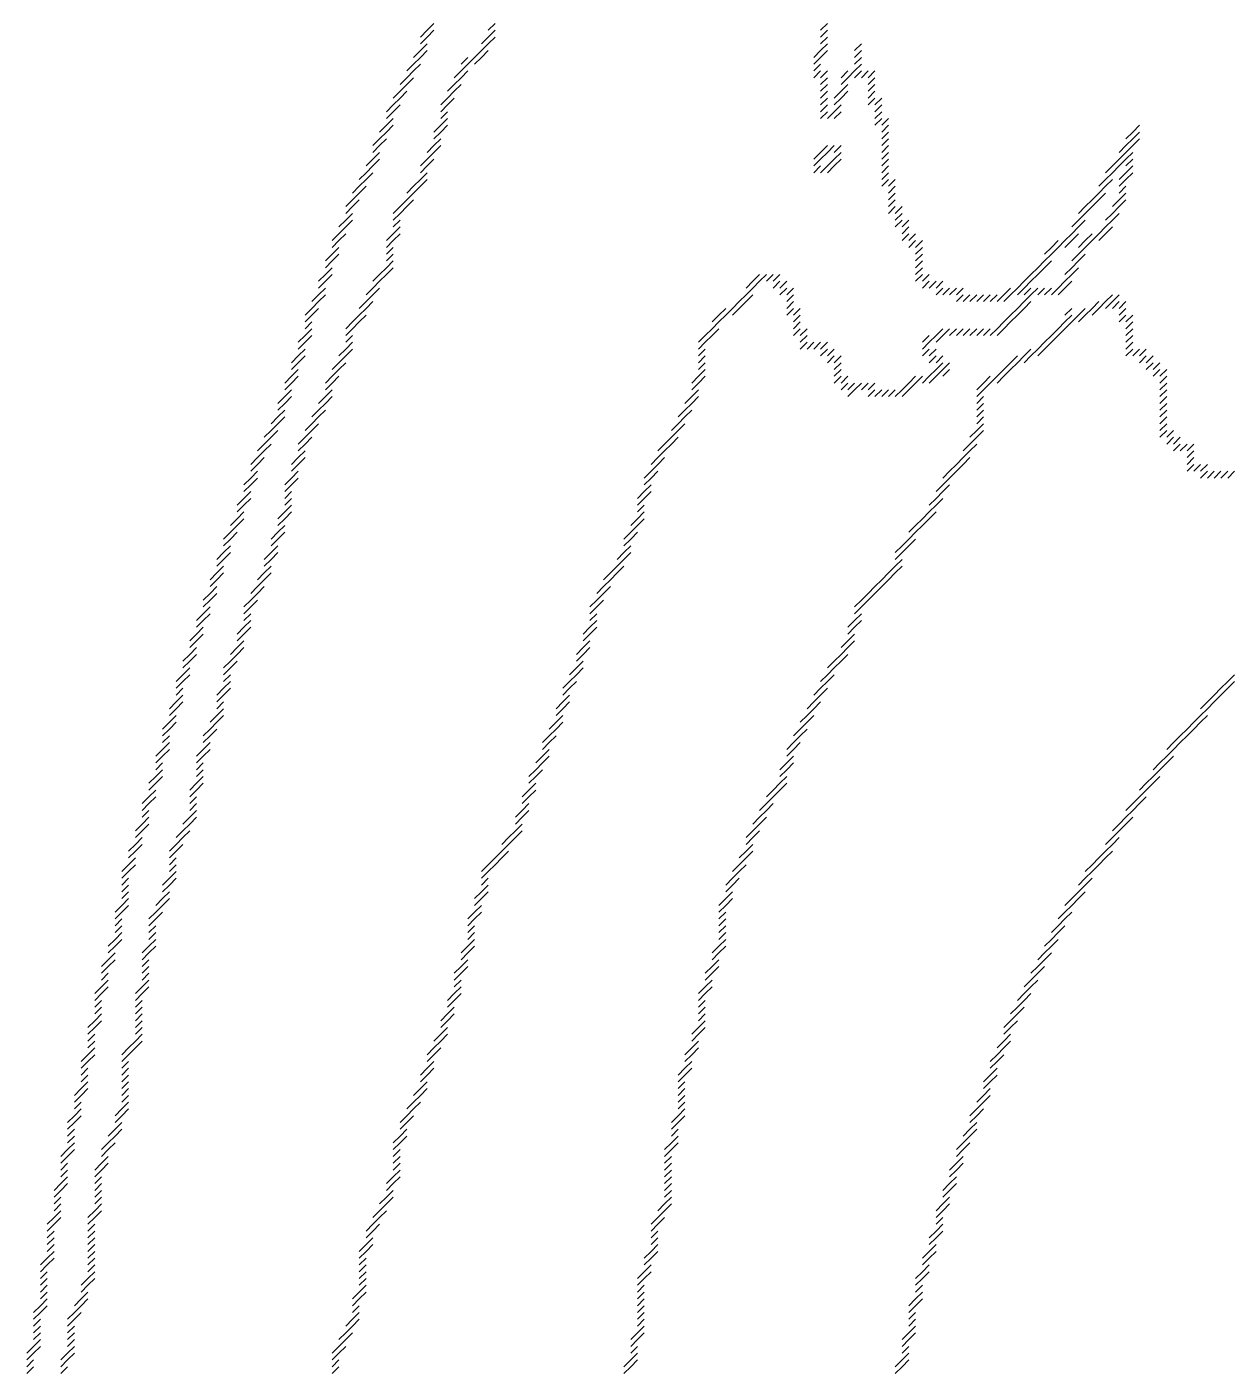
# Model space of a CAD drawing. Header units: metres. Extents: x 5 to 1923, y 5 to 1083.
# Drawn here: x 497 to 674.5, y 494.5 to 692.5 of the extents above; entities that cross this region are included whole.
import ezdxf

# ---------------------------------------------------------------- set-up
doc = ezdxf.new("R2010")
doc.units = ezdxf.units.M

msp = doc.modelspace()

# ---------------------------------------------------------------- linework, layer by layer
for p, q in [((556, 692), (557, 693)), ((565, 692), (566, 693)), ((614, 692), (615, 693)), ((555, 691), (556, 692)), ((556, 691), (557, 692)), ((565, 691), (566, 692)), ((614, 691), (615, 692)), ((555, 690), (556, 691)), ((555, 689), (556, 690)), ((564, 690), (565, 691)), ((564, 689), (565, 690)), ((565, 690), (566, 691)), ((614, 690), (615, 691)), ((614, 689), (615, 690)), ((619, 689), (620, 690)), ((554, 688), (555, 689)), ((554, 687), (555, 688)), ((555, 688), (556, 689)), ((561, 687), (562, 688)), ((562, 687), (563, 688)), ((563, 688), (564, 689)), ((563, 687), (564, 688)), ((564, 688), (565, 689)), ((613, 688), (614, 689)), ((613, 687), (614, 688)), ((614, 688), (615, 689)), ((619, 688), (620, 689)), ((619, 687), (620, 688)), ((553, 686), (554, 687)), ((553, 685), (554, 686)), ((554, 686), (555, 687)), ((560, 685), (561, 686)), ((561, 686), (562, 687)), ((561, 685), (562, 686)), ((613, 686), (614, 687)), ((613, 685), (614, 686)), ((614, 685), (615, 686)), ((617, 685), (618, 686)), ((618, 685), (619, 686)), ((619, 686), (620, 687)), ((619, 685), (620, 686)), ((620, 685), (621, 686)), ((621, 685), (622, 686)), ((552, 684), (553, 685)), ((552, 683), (553, 684)), ((553, 684), (554, 685)), ((559, 683), (560, 684)), ((560, 684), (561, 685)), ((560, 683), (561, 684)), ((614, 684), (615, 685)), ((614, 683), (615, 684)), ((617, 684), (618, 685)), ((617, 683), (618, 684)), ((621, 684), (622, 685)), ((621, 683), (622, 684)), ((551, 682), (552, 683)), ((551, 681), (552, 682)), ((552, 682), (553, 683)), ((558, 681), (559, 682)), ((559, 682), (560, 683)), ((559, 681), (560, 682)), ((614, 682), (615, 683)), ((614, 681), (615, 682)), ((616, 682), (617, 683)), ((616, 681), (617, 682)), ((617, 682), (618, 683)), ((621, 682), (622, 683)), ((621, 681), (622, 682)), ((622, 681), (623, 682)), ((550, 680), (551, 681)), ((550, 679), (551, 680)), ((551, 680), (552, 681)), ((558, 680), (559, 681)), ((558, 679), (559, 680)), ((614, 680), (615, 681)), ((614, 679), (615, 680)), ((615, 679), (616, 680)), ((616, 680), (617, 681)), ((616, 679), (617, 680)), ((622, 680), (623, 681)), ((622, 679), (623, 680)), ((549, 677), (550, 678)), ((550, 678), (551, 679)), ((550, 677), (551, 678)), ((557, 677), (558, 678)), ((558, 678), (559, 679)), ((558, 677), (559, 678)), ((622, 678), (623, 679)), ((623, 678), (624, 679)), ((623, 677), (624, 678)), ((660, 677), (661, 678)), ((548, 675), (549, 676)), ((549, 676), (550, 677)), ((549, 675), (550, 676)), ((557, 676), (558, 677)), ((557, 675), (558, 676)), ((623, 676), (624, 677)), ((623, 675), (624, 676)), ((659, 676), (660, 677)), ((659, 675), (660, 676)), ((660, 676), (661, 677)), ((660, 675), (661, 676)), ((548, 674), (549, 675)), ((548, 673), (549, 674)), ((556, 674), (557, 675)), ((556, 673), (557, 674)), ((557, 674), (558, 675)), ((613, 673), (614, 674)), ((614, 674), (615, 675)), ((614, 673), (615, 674)), ((615, 674), (616, 675)), ((616, 674), (617, 675)), ((616, 673), (617, 674)), ((623, 674), (624, 675)), ((623, 673), (624, 674)), ((658, 674), (659, 675)), ((658, 673), (659, 674)), ((659, 674), (660, 675)), ((659, 673), (660, 674)), ((547, 672), (548, 673)), ((547, 671), (548, 672)), ((548, 672), (549, 673)), ((555, 672), (556, 673)), ((555, 671), (556, 672)), ((556, 672), (557, 673)), ((613, 672), (614, 673)), ((613, 671), (614, 672)), ((614, 671), (615, 672)), ((615, 672), (616, 673)), ((615, 671), (616, 672)), ((616, 672), (617, 673)), ((623, 672), (624, 673)), ((623, 671), (624, 672)), ((656, 671), (657, 672)), ((657, 672), (658, 673)), ((657, 671), (658, 672)), ((658, 672), (659, 673)), ((659, 672), (660, 673)), ((659, 671), (660, 672)), ((546, 670), (547, 671)), ((546, 669), (547, 670)), ((547, 670), (548, 671)), ((554, 669), (555, 670)), ((555, 670), (556, 671)), ((555, 669), (556, 670)), ((623, 670), (624, 671)), ((623, 669), (624, 670)), ((624, 669), (625, 670)), ((655, 669), (656, 670)), ((656, 670), (657, 671)), ((656, 669), (657, 670)), ((658, 670), (659, 671)), ((658, 669), (659, 670)), ((659, 670), (660, 671)), ((545, 668), (546, 669)), ((545, 667), (546, 668)), ((546, 668), (547, 669)), ((553, 668), (554, 669)), ((553, 667), (554, 668)), ((554, 668), (555, 669)), ((624, 668), (625, 669)), ((624, 667), (625, 668)), ((654, 667), (655, 668)), ((655, 668), (656, 669)), ((655, 667), (656, 668)), ((658, 668), (659, 669)), ((658, 667), (659, 668)), ((544, 666), (545, 667)), ((544, 665), (545, 666)), ((545, 666), (546, 667)), ((551, 665), (552, 666)), ((552, 666), (553, 667)), ((552, 665), (553, 666)), ((553, 666), (554, 667)), ((624, 666), (625, 667)), ((624, 665), (625, 666)), ((625, 665), (626, 666)), ((652, 665), (653, 666)), ((653, 666), (654, 667)), ((653, 665), (654, 666)), ((654, 666), (655, 667)), ((657, 666), (658, 667)), ((657, 665), (658, 666)), ((658, 666), (659, 667)), ((543, 663), (544, 664)), ((544, 664), (545, 665)), ((544, 663), (545, 664)), ((551, 664), (552, 665)), ((551, 663), (552, 664)), ((625, 664), (626, 665)), ((625, 663), (626, 664)), ((626, 663), (627, 664)), ((651, 663), (652, 664)), ((652, 664), (653, 665)), ((652, 663), (653, 664)), ((656, 664), (657, 665)), ((656, 663), (657, 664)), ((657, 664), (658, 665)), ((542, 661), (543, 662)), ((543, 662), (544, 663)), ((543, 661), (544, 662)), ((550, 661), (551, 662)), ((551, 662), (552, 663)), ((551, 661), (552, 662)), ((626, 662), (627, 663)), ((626, 661), (627, 662)), ((627, 661), (628, 662)), ((650, 661), (651, 662)), ((651, 662), (652, 663)), ((651, 661), (652, 662)), ((653, 661), (654, 662)), ((654, 661), (655, 662)), ((655, 662), (656, 663)), ((655, 661), (656, 662)), ((656, 662), (657, 663)), ((542, 660), (543, 661)), ((542, 659), (543, 660)), ((550, 660), (551, 661)), ((550, 659), (551, 660)), ((627, 660), (628, 661)), ((628, 660), (629, 661)), ((628, 659), (629, 660)), ((647, 659), (648, 660)), ((648, 660), (649, 661)), ((648, 659), (649, 660)), ((649, 660), (650, 661)), ((650, 660), (651, 661)), ((652, 660), (653, 661)), ((652, 659), (653, 660)), ((653, 660), (654, 661)), ((541, 658), (542, 659)), ((541, 657), (542, 658)), ((542, 658), (543, 659)), ((550, 658), (551, 659)), ((550, 657), (551, 658)), ((628, 658), (629, 659)), ((628, 657), (629, 658)), ((646, 657), (647, 658)), ((647, 658), (648, 659)), ((647, 657), (648, 658)), ((651, 658), (652, 659)), ((651, 657), (652, 658)), ((652, 658), (653, 659)), ((540, 655), (541, 656)), ((541, 656), (542, 657)), ((541, 655), (542, 656)), ((548, 655), (549, 656)), ((549, 656), (550, 657)), ((549, 655), (550, 656)), ((550, 656), (551, 657)), ((604, 655), (605, 656)), ((605, 655), (606, 656)), ((606, 655), (607, 656)), ((607, 655), (608, 656)), ((628, 656), (629, 657)), ((628, 655), (629, 656)), ((629, 655), (630, 656)), ((644, 655), (645, 656)), ((645, 656), (646, 657)), ((645, 655), (646, 656)), ((646, 656), (647, 657)), ((650, 656), (651, 657)), ((650, 655), (651, 656)), ((651, 656), (652, 657)), ((540, 654), (541, 655)), ((540, 653), (541, 654)), ((547, 653), (548, 654)), ((548, 654), (549, 655)), ((548, 653), (549, 654)), ((603, 654), (604, 655)), ((603, 653), (604, 654)), ((604, 654), (605, 655)), ((607, 654), (608, 655)), ((608, 654), (609, 655)), ((608, 653), (609, 654)), ((609, 653), (610, 654)), ((629, 654), (630, 655)), ((630, 654), (631, 655)), ((631, 654), (632, 655)), ((631, 653), (632, 654)), ((632, 653), (633, 654)), ((633, 653), (634, 654)), ((634, 653), (635, 654)), ((641, 653), (642, 654)), ((642, 653), (643, 654)), ((643, 654), (644, 655)), ((643, 653), (644, 654)), ((644, 654), (645, 655)), ((644, 653), (645, 654)), ((645, 653), (646, 654)), ((646, 653), (647, 654)), ((647, 653), (648, 654)), ((648, 653), (649, 654)), ((649, 654), (650, 655)), ((649, 653), (650, 654)), ((650, 654), (651, 655)), ((539, 652), (540, 653)), ((539, 651), (540, 652)), ((540, 652), (541, 653)), ((546, 651), (547, 652)), ((547, 652), (548, 653)), ((547, 651), (548, 652)), ((601, 651), (602, 652)), ((602, 652), (603, 653)), ((602, 651), (603, 652)), ((603, 652), (604, 653)), ((609, 652), (610, 653)), ((609, 651), (610, 652)), ((634, 652), (635, 653)), ((635, 652), (636, 653)), ((636, 652), (637, 653)), ((637, 652), (638, 653)), ((638, 652), (639, 653)), ((639, 652), (640, 653)), ((640, 652), (641, 653)), ((641, 652), (642, 653)), ((643, 651), (644, 652)), ((644, 652), (645, 653)), ((644, 651), (645, 652)), ((654, 651), (655, 652)), ((655, 651), (656, 652)), ((656, 652), (657, 653)), ((656, 651), (657, 652)), ((657, 652), (658, 653)), ((657, 651), (658, 652)), ((658, 651), (659, 652)), ((538, 650), (539, 651)), ((538, 649), (539, 650)), ((539, 650), (540, 651)), ((545, 649), (546, 650)), ((546, 650), (547, 651)), ((546, 649), (547, 650)), ((598, 649), (599, 650)), ((599, 650), (600, 651)), ((599, 649), (600, 650)), ((600, 650), (601, 651)), ((601, 650), (602, 651)), ((609, 650), (610, 651)), ((610, 650), (611, 651)), ((610, 649), (611, 650)), ((641, 649), (642, 650)), ((642, 650), (643, 651)), ((642, 649), (643, 650)), ((643, 650), (644, 651)), ((650, 650), (651, 651)), ((650, 649), (651, 650)), ((651, 649), (652, 650)), ((652, 650), (653, 651)), ((652, 649), (653, 650)), ((653, 650), (654, 651)), ((654, 650), (655, 651)), ((658, 650), (659, 651)), ((658, 649), (659, 650)), ((659, 649), (660, 650)), ((538, 648), (539, 649)), ((538, 647), (539, 648)), ((544, 648), (545, 649)), ((544, 647), (545, 648)), ((545, 648), (546, 649)), ((597, 647), (598, 648)), ((598, 648), (599, 649)), ((598, 647), (599, 648)), ((610, 648), (611, 649)), ((610, 647), (611, 648)), ((611, 647), (612, 648)), ((631, 647), (632, 648)), ((632, 647), (633, 648)), ((633, 647), (634, 648)), ((634, 647), (635, 648)), ((635, 647), (636, 648)), ((636, 647), (637, 648)), ((637, 647), (638, 648)), ((638, 647), (639, 648)), ((639, 647), (640, 648)), ((640, 648), (641, 649)), ((640, 647), (641, 648)), ((641, 648), (642, 649)), ((648, 647), (649, 648)), ((649, 648), (650, 649)), ((649, 647), (650, 648)), ((650, 648), (651, 649)), ((659, 648), (660, 649)), ((659, 647), (660, 648)), ((537, 646), (538, 647)), ((537, 645), (538, 646)), ((538, 646), (539, 647)), ((544, 646), (545, 647)), ((544, 645), (545, 646)), ((596, 646), (597, 647)), ((596, 645), (597, 646)), ((597, 646), (598, 647)), ((611, 646), (612, 647)), ((611, 645), (612, 646)), ((612, 645), (613, 646)), ((613, 645), (614, 646)), ((614, 645), (615, 646)), ((629, 646), (630, 647)), ((629, 645), (630, 646)), ((630, 646), (631, 647)), ((631, 646), (632, 647)), ((646, 645), (647, 646)), ((647, 646), (648, 647)), ((647, 645), (648, 646)), ((648, 646), (649, 647)), ((659, 646), (660, 647)), ((659, 645), (660, 646)), ((536, 643), (537, 644)), ((537, 644), (538, 645)), ((537, 643), (538, 644)), ((543, 644), (544, 645)), ((543, 643), (544, 644)), ((544, 644), (545, 645)), ((596, 644), (597, 645)), ((596, 643), (597, 644)), ((614, 644), (615, 645)), ((615, 644), (616, 645)), ((615, 643), (616, 644)), ((616, 643), (617, 644)), ((629, 644), (630, 645)), ((630, 644), (631, 645)), ((630, 643), (631, 644)), ((631, 643), (632, 644)), ((642, 643), (643, 644)), ((643, 643), (644, 644)), ((644, 644), (645, 645)), ((644, 643), (645, 644)), ((645, 644), (646, 645)), ((646, 644), (647, 645)), ((659, 644), (660, 645)), ((660, 644), (661, 645)), ((661, 644), (662, 645)), ((661, 643), (662, 644)), ((662, 643), (663, 644)), ((536, 642), (537, 643)), ((536, 641), (537, 642)), ((542, 642), (543, 643)), ((542, 641), (543, 642)), ((543, 642), (544, 643)), ((596, 642), (597, 643)), ((596, 641), (597, 642)), ((616, 642), (617, 643)), ((616, 641), (617, 642)), ((630, 641), (631, 642)), ((631, 642), (632, 643)), ((631, 641), (632, 642)), ((632, 642), (633, 643)), ((632, 641), (633, 642)), ((640, 641), (641, 642)), ((641, 642), (642, 643)), ((641, 641), (642, 642)), ((642, 642), (643, 643)), ((662, 642), (663, 643)), ((663, 642), (664, 643)), ((663, 641), (664, 642)), ((664, 641), (665, 642)), ((535, 640), (536, 641)), ((535, 639), (536, 640)), ((536, 640), (537, 641)), ((541, 640), (542, 641)), ((541, 639), (542, 640)), ((542, 640), (543, 641)), ((595, 640), (596, 641)), ((595, 639), (596, 640)), ((596, 640), (597, 641)), ((616, 640), (617, 641)), ((617, 640), (618, 641)), ((617, 639), (618, 640)), ((618, 639), (619, 640)), ((619, 639), (620, 640)), ((620, 639), (621, 640)), ((621, 639), (622, 640)), ((626, 639), (627, 640)), ((627, 640), (628, 641)), ((627, 639), (628, 640)), ((628, 640), (629, 641)), ((629, 640), (630, 641)), ((630, 640), (631, 641)), ((637, 639), (638, 640)), ((638, 640), (639, 641)), ((638, 639), (639, 640)), ((639, 640), (640, 641)), ((640, 640), (641, 641)), ((664, 640), (665, 641)), ((664, 639), (665, 640)), ((534, 637), (535, 638)), ((535, 638), (536, 639)), ((535, 637), (536, 638)), ((540, 637), (541, 638)), ((541, 638), (542, 639)), ((541, 637), (542, 638)), ((594, 637), (595, 638)), ((595, 638), (596, 639)), ((595, 637), (596, 638)), ((618, 638), (619, 639)), ((621, 638), (622, 639)), ((622, 638), (623, 639)), ((623, 638), (624, 639)), ((624, 638), (625, 639)), ((625, 638), (626, 639)), ((626, 638), (627, 639)), ((637, 638), (638, 639)), ((637, 637), (638, 638)), ((664, 638), (665, 639)), ((664, 637), (665, 638)), ((534, 636), (535, 637)), ((534, 635), (535, 636)), ((539, 635), (540, 636)), ((540, 636), (541, 637)), ((540, 635), (541, 636)), ((593, 635), (594, 636)), ((594, 636), (595, 637)), ((594, 635), (595, 636)), ((637, 636), (638, 637)), ((637, 635), (638, 636)), ((664, 636), (665, 637)), ((664, 635), (665, 636)), ((533, 634), (534, 635)), ((533, 633), (534, 634)), ((534, 634), (535, 635)), ((538, 633), (539, 634)), ((539, 634), (540, 635)), ((539, 633), (540, 634)), ((592, 633), (593, 634)), ((593, 634), (594, 635)), ((593, 633), (594, 634)), ((637, 634), (638, 635)), ((637, 633), (638, 634)), ((664, 634), (665, 635)), ((664, 633), (665, 634)), ((532, 632), (533, 633)), ((532, 631), (533, 632)), ((533, 632), (534, 633)), ((537, 631), (538, 632)), ((538, 632), (539, 633)), ((538, 631), (539, 632)), ((591, 631), (592, 632)), ((592, 632), (593, 633)), ((592, 631), (593, 632)), ((636, 632), (637, 633)), ((636, 631), (637, 632)), ((637, 632), (638, 633)), ((664, 632), (665, 633)), ((665, 632), (666, 633)), ((665, 631), (666, 632)), ((666, 631), (667, 632)), ((531, 630), (532, 631)), ((531, 629), (532, 630)), ((532, 630), (533, 631)), ((537, 630), (538, 631)), ((537, 629), (538, 630)), ((590, 630), (591, 631)), ((590, 629), (591, 630)), ((591, 630), (592, 631)), ((635, 630), (636, 631)), ((635, 629), (636, 630)), ((636, 630), (637, 631)), ((666, 630), (667, 631)), ((667, 630), (668, 631)), ((668, 630), (669, 631)), ((668, 629), (669, 630)), ((530, 628), (531, 629)), ((530, 627), (531, 628)), ((531, 628), (532, 629)), ((536, 628), (537, 629)), ((536, 627), (537, 628)), ((537, 628), (538, 629)), ((589, 628), (590, 629)), ((589, 627), (590, 628)), ((590, 628), (591, 629)), ((633, 627), (634, 628)), ((634, 628), (635, 629)), ((634, 627), (635, 628)), ((635, 628), (636, 629)), ((668, 628), (669, 629)), ((668, 627), (669, 628)), ((669, 627), (670, 628)), ((670, 627), (671, 628)), ((529, 625), (530, 626)), ((530, 626), (531, 627)), ((530, 625), (531, 626)), ((535, 625), (536, 626)), ((536, 626), (537, 627)), ((536, 625), (537, 626)), ((588, 626), (589, 627)), ((588, 625), (589, 626)), ((589, 626), (590, 627)), ((632, 626), (633, 627)), ((632, 625), (633, 626)), ((633, 626), (634, 627)), ((670, 626), (671, 627)), ((671, 626), (672, 627)), ((672, 626), (673, 627)), ((673, 626), (674, 627)), ((674, 626), (675, 627)), ((529, 624), (530, 625)), ((529, 623), (530, 624)), ((535, 624), (536, 625)), ((535, 623), (536, 624)), ((587, 623), (588, 624)), ((588, 624), (589, 625)), ((588, 623), (589, 624)), ((631, 624), (632, 625)), ((631, 623), (632, 624)), ((632, 624), (633, 625)), ((528, 622), (529, 623)), ((528, 621), (529, 622)), ((529, 622), (530, 623)), ((535, 622), (536, 623)), ((535, 621), (536, 622)), ((587, 622), (588, 623)), ((587, 621), (588, 622)), ((630, 622), (631, 623)), ((630, 621), (631, 622)), ((631, 622), (632, 623)), ((527, 619), (528, 620)), ((528, 620), (529, 621)), ((528, 619), (529, 620)), ((534, 620), (535, 621)), ((534, 619), (535, 620)), ((535, 620), (536, 621)), ((586, 619), (587, 620)), ((587, 620), (588, 621)), ((587, 619), (588, 620)), ((628, 619), (629, 620)), ((629, 620), (630, 621)), ((629, 619), (630, 620)), ((630, 620), (631, 621)), ((526, 617), (527, 618)), ((527, 618), (528, 619)), ((527, 617), (528, 618)), ((533, 617), (534, 618)), ((534, 618), (535, 619)), ((534, 617), (535, 618)), ((585, 617), (586, 618)), ((586, 618), (587, 619)), ((586, 617), (587, 618)), ((627, 618), (628, 619)), ((627, 617), (628, 618)), ((628, 618), (629, 619)), ((526, 616), (527, 617)), ((526, 615), (527, 616)), ((533, 616), (534, 617)), ((533, 615), (534, 616)), ((585, 616), (586, 617)), ((585, 615), (586, 616)), ((625, 615), (626, 616)), ((626, 616), (627, 617)), ((626, 615), (627, 616)), ((627, 616), (628, 617)), ((525, 614), (526, 615)), ((525, 613), (526, 614)), ((526, 614), (527, 615)), ((532, 614), (533, 615)), ((532, 613), (533, 614)), ((533, 614), (534, 615)), ((584, 614), (585, 615)), ((584, 613), (585, 614)), ((585, 614), (586, 615)), ((625, 614), (626, 615)), ((625, 613), (626, 614)), ((524, 611), (525, 612)), ((525, 612), (526, 613)), ((525, 611), (526, 612)), ((531, 611), (532, 612)), ((532, 612), (533, 613)), ((532, 611), (533, 612)), ((582, 611), (583, 612)), ((583, 612), (584, 613)), ((583, 611), (584, 612)), ((584, 612), (585, 613)), ((623, 611), (624, 612)), ((624, 612), (625, 613)), ((624, 611), (625, 612)), ((625, 612), (626, 613)), ((524, 610), (525, 611)), ((524, 609), (525, 610)), ((530, 609), (531, 610)), ((531, 610), (532, 611)), ((531, 609), (532, 610)), ((581, 609), (582, 610)), ((582, 610), (583, 611)), ((582, 609), (583, 610)), ((621, 609), (622, 610)), ((622, 610), (623, 611)), ((622, 609), (623, 610)), ((623, 610), (624, 611)), ((523, 608), (524, 609)), ((523, 607), (524, 608)), ((524, 608), (525, 609)), ((529, 607), (530, 608)), ((530, 608), (531, 609)), ((530, 607), (531, 608)), ((580, 607), (581, 608)), ((581, 608), (582, 609)), ((581, 607), (582, 608)), ((619, 607), (620, 608)), ((620, 608), (621, 609)), ((620, 607), (621, 608)), ((621, 608), (622, 609)), ((522, 605), (523, 606)), ((523, 606), (524, 607)), ((523, 605), (524, 606)), ((529, 606), (530, 607)), ((529, 605), (530, 606)), ((580, 606), (581, 607)), ((580, 605), (581, 606)), ((619, 606), (620, 607)), ((619, 605), (620, 606)), ((522, 604), (523, 605)), ((522, 603), (523, 604)), ((528, 603), (529, 604)), ((529, 604), (530, 605)), ((529, 603), (530, 604)), ((579, 603), (580, 604)), ((580, 604), (581, 605)), ((580, 603), (581, 604)), ((618, 604), (619, 605)), ((618, 603), (619, 604)), ((619, 604), (620, 605)), ((521, 602), (522, 603)), ((521, 601), (522, 602)), ((522, 602), (523, 603)), ((528, 602), (529, 603)), ((528, 601), (529, 602)), ((579, 602), (580, 603)), ((579, 601), (580, 602)), ((617, 601), (618, 602)), ((618, 602), (619, 603)), ((618, 601), (619, 602)), ((520, 599), (521, 600)), ((521, 600), (522, 601)), ((521, 599), (522, 600)), ((527, 600), (528, 601)), ((527, 599), (528, 600)), ((528, 600), (529, 601)), ((578, 600), (579, 601)), ((578, 599), (579, 600)), ((579, 600), (580, 601)), ((616, 599), (617, 600)), ((617, 600), (618, 601)), ((617, 599), (618, 600)), ((520, 598), (521, 599)), ((520, 597), (521, 598)), ((526, 598), (527, 599)), ((526, 597), (527, 598)), ((527, 598), (528, 599)), ((577, 597), (578, 598)), ((578, 598), (579, 599)), ((578, 597), (579, 598)), ((615, 598), (616, 599)), ((615, 597), (616, 598)), ((616, 598), (617, 599)), ((519, 596), (520, 597)), ((519, 595), (520, 596)), ((520, 596), (521, 597)), ((526, 596), (527, 597)), ((526, 595), (527, 596)), ((576, 595), (577, 596)), ((577, 596), (578, 597)), ((577, 595), (578, 596)), ((614, 596), (615, 597)), ((614, 595), (615, 596)), ((615, 596), (616, 597)), ((673, 595), (674, 596)), ((674, 596), (675, 597)), ((674, 595), (675, 596)), ((519, 594), (520, 595)), ((519, 593), (520, 594)), ((525, 594), (526, 595)), ((525, 593), (526, 594)), ((526, 594), (527, 595)), ((576, 594), (577, 595)), ((576, 593), (577, 594)), ((613, 594), (614, 595)), ((613, 593), (614, 594)), ((614, 594), (615, 595)), ((671, 593), (672, 594)), ((672, 594), (673, 595)), ((672, 593), (673, 594)), ((673, 594), (674, 595)), ((518, 592), (519, 593)), ((519, 592), (520, 593)), ((525, 592), (526, 593)), ((575, 592), (576, 593)), ((576, 592), (577, 593)), ((612, 592), (613, 593)), ((613, 592), (614, 593)), ((670, 592), (671, 593)), ((671, 592), (672, 593)), ((518, 591), (519, 592)), ((518, 590), (519, 591)), ((524, 590), (525, 591)), ((525, 591), (526, 592)), ((525, 590), (526, 591)), ((575, 591), (576, 592)), ((575, 590), (576, 591)), ((611, 590), (612, 591)), ((612, 591), (613, 592)), ((612, 590), (613, 591)), ((669, 590), (670, 591)), ((670, 591), (671, 592)), ((670, 590), (671, 591)), ((517, 589), (518, 590)), ((517, 588), (518, 589)), ((518, 589), (519, 590)), ((523, 588), (524, 589)), ((524, 589), (525, 590)), ((524, 588), (525, 589)), ((574, 589), (575, 590)), ((574, 588), (575, 589)), ((575, 589), (576, 590)), ((610, 588), (611, 589)), ((611, 589), (612, 590)), ((611, 588), (612, 589)), ((667, 588), (668, 589)), ((668, 589), (669, 590)), ((668, 588), (669, 589)), ((669, 589), (670, 590)), ((517, 587), (518, 588)), ((517, 586), (518, 587)), ((523, 587), (524, 588)), ((523, 586), (524, 587)), ((573, 587), (574, 588)), ((573, 586), (574, 587)), ((574, 587), (575, 588)), ((609, 586), (610, 587)), ((610, 587), (611, 588)), ((610, 586), (611, 587)), ((665, 586), (666, 587)), ((666, 587), (667, 588)), ((666, 586), (667, 587)), ((667, 587), (668, 588)), ((516, 585), (517, 586)), ((516, 584), (517, 585)), ((517, 585), (518, 586)), ((522, 585), (523, 586)), ((522, 584), (523, 585)), ((523, 585), (524, 586)), ((572, 584), (573, 585)), ((573, 585), (574, 586)), ((573, 584), (574, 585)), ((609, 585), (610, 586)), ((609, 584), (610, 585)), ((664, 584), (665, 585)), ((665, 585), (666, 586)), ((665, 584), (666, 585)), ((516, 583), (517, 584)), ((516, 582), (517, 583)), ((522, 583), (523, 584)), ((522, 582), (523, 583)), ((571, 582), (572, 583)), ((572, 583), (573, 584)), ((572, 582), (573, 583)), ((608, 583), (609, 584)), ((608, 582), (609, 583)), ((609, 583), (610, 584)), ((663, 583), (664, 584)), ((663, 582), (664, 583)), ((664, 583), (665, 584)), ((515, 581), (516, 582)), ((515, 580), (516, 581)), ((516, 581), (517, 582)), ((521, 580), (522, 581)), ((522, 581), (523, 582)), ((522, 580), (523, 581)), ((571, 581), (572, 582)), ((571, 580), (572, 581)), ((607, 580), (608, 581)), ((608, 581), (609, 582)), ((608, 580), (609, 581)), ((661, 580), (662, 581)), ((662, 581), (663, 582)), ((662, 580), (663, 581)), ((663, 581), (664, 582)), ((514, 578), (515, 579)), ((515, 579), (516, 580)), ((515, 578), (516, 579)), ((521, 579), (522, 580)), ((521, 578), (522, 579)), ((570, 579), (571, 580)), ((570, 578), (571, 579)), ((571, 579), (572, 580)), ((606, 579), (607, 580)), ((606, 578), (607, 579)), ((607, 579), (608, 580)), ((660, 578), (661, 579)), ((661, 579), (662, 580)), ((661, 578), (662, 579)), ((514, 577), (515, 578)), ((514, 576), (515, 577)), ((521, 577), (522, 578)), ((521, 576), (522, 577)), ((569, 576), (570, 577)), ((570, 577), (571, 578)), ((570, 576), (571, 577)), ((605, 577), (606, 578)), ((605, 576), (606, 577)), ((606, 577), (607, 578)), ((659, 577), (660, 578)), ((659, 576), (660, 577)), ((660, 577), (661, 578)), ((513, 574), (514, 575)), ((514, 575), (515, 576)), ((514, 574), (515, 575)), ((520, 575), (521, 576)), ((520, 574), (521, 575)), ((521, 575), (522, 576)), ((569, 575), (570, 576)), ((569, 574), (570, 575)), ((604, 575), (605, 576)), ((604, 574), (605, 575)), ((605, 575), (606, 576)), ((657, 574), (658, 575)), ((658, 575), (659, 576)), ((658, 574), (659, 575)), ((659, 575), (660, 576)), ((513, 573), (514, 574)), ((513, 572), (514, 573)), ((519, 573), (520, 574)), ((519, 572), (520, 573)), ((520, 573), (521, 574)), ((567, 572), (568, 573)), ((568, 573), (569, 574)), ((568, 572), (569, 573)), ((569, 573), (570, 574)), ((603, 573), (604, 574)), ((603, 572), (604, 573)), ((604, 573), (605, 574)), ((656, 572), (657, 573)), ((657, 573), (658, 574)), ((657, 572), (658, 573)), ((512, 571), (513, 572)), ((512, 570), (513, 571)), ((513, 571), (514, 572)), ((518, 571), (519, 572)), ((518, 570), (519, 571)), ((519, 571), (520, 572)), ((566, 570), (567, 571)), ((567, 571), (568, 572)), ((567, 570), (568, 571)), ((602, 570), (603, 571)), ((603, 571), (604, 572)), ((603, 570), (604, 571)), ((655, 570), (656, 571)), ((656, 571), (657, 572)), ((656, 570), (657, 571)), ((511, 568), (512, 569)), ((512, 569), (513, 570)), ((512, 568), (513, 569)), ((518, 569), (519, 570)), ((518, 568), (519, 569)), ((564, 568), (565, 569)), ((565, 569), (566, 570)), ((565, 568), (566, 569)), ((566, 569), (567, 570)), ((601, 568), (602, 569)), ((602, 569), (603, 570)), ((602, 568), (603, 569)), ((653, 568), (654, 569)), ((654, 569), (655, 570)), ((654, 568), (655, 569)), ((655, 569), (656, 570)), ((511, 567), (512, 568)), ((511, 566), (512, 567)), ((517, 566), (518, 567)), ((518, 567), (519, 568)), ((518, 566), (519, 567)), ((564, 567), (565, 568)), ((564, 566), (565, 567)), ((600, 566), (601, 567)), ((601, 567), (602, 568)), ((601, 566), (602, 567)), ((652, 566), (653, 567)), ((653, 567), (654, 568)), ((653, 566), (654, 567)), ((511, 565), (512, 566)), ((511, 564), (512, 565)), ((517, 565), (518, 566)), ((517, 564), (518, 565)), ((563, 564), (564, 565)), ((564, 565), (565, 566)), ((564, 564), (565, 565)), ((600, 565), (601, 566)), ((600, 564), (601, 565)), ((651, 564), (652, 565)), ((652, 565), (653, 566)), ((652, 564), (653, 565)), ((510, 562), (511, 563)), ((511, 563), (512, 564)), ((511, 562), (512, 563)), ((516, 563), (517, 564)), ((516, 562), (517, 563)), ((517, 563), (518, 564)), ((563, 563), (564, 564)), ((563, 562), (564, 563)), ((599, 563), (600, 564)), ((599, 562), (600, 563)), ((600, 563), (601, 564)), ((650, 563), (651, 564)), ((650, 562), (651, 563)), ((651, 563), (652, 564)), ((510, 561), (511, 562)), ((510, 560), (511, 561)), ((515, 561), (516, 562)), ((515, 560), (516, 561)), ((516, 561), (517, 562)), ((562, 561), (563, 562)), ((562, 560), (563, 561)), ((563, 561), (564, 562)), ((599, 561), (600, 562)), ((599, 560), (600, 561)), ((649, 561), (650, 562)), ((649, 560), (650, 561)), ((650, 561), (651, 562)), ((510, 559), (511, 560)), ((510, 558), (511, 559)), ((515, 559), (516, 560)), ((515, 558), (516, 559)), ((562, 559), (563, 560)), ((562, 558), (563, 559)), ((599, 559), (600, 560)), ((599, 558), (600, 559)), ((648, 559), (649, 560)), ((648, 558), (649, 559)), ((649, 559), (650, 560)), ((509, 557), (510, 558)), ((509, 556), (510, 557)), ((510, 557), (511, 558)), ((514, 556), (515, 557)), ((515, 557), (516, 558)), ((515, 556), (516, 557)), ((561, 556), (562, 557)), ((562, 557), (563, 558)), ((562, 556), (563, 557)), ((598, 556), (599, 557)), ((599, 557), (600, 558)), ((599, 556), (600, 557)), ((647, 557), (648, 558)), ((647, 556), (648, 557)), ((648, 557), (649, 558)), ((508, 554), (509, 555)), ((509, 555), (510, 556)), ((509, 554), (510, 555)), ((514, 555), (515, 556)), ((514, 554), (515, 555)), ((561, 555), (562, 556)), ((561, 554), (562, 555)), ((598, 555), (599, 556)), ((598, 554), (599, 555)), ((646, 555), (647, 556)), ((646, 554), (647, 555)), ((647, 555), (648, 556)), ((508, 553), (509, 554)), ((508, 552), (509, 553)), ((514, 553), (515, 554)), ((514, 552), (515, 553)), ((560, 553), (561, 554)), ((560, 552), (561, 553)), ((561, 553), (562, 554)), ((597, 553), (598, 554)), ((597, 552), (598, 553)), ((598, 553), (599, 554)), ((645, 553), (646, 554)), ((645, 552), (646, 553)), ((646, 553), (647, 554)), ((507, 550), (508, 551)), ((508, 551), (509, 552)), ((508, 550), (509, 551)), ((513, 550), (514, 551)), ((514, 551), (515, 552)), ((514, 550), (515, 551)), ((560, 551), (561, 552)), ((560, 550), (561, 551)), ((596, 550), (597, 551)), ((597, 551), (598, 552)), ((597, 550), (598, 551)), ((644, 551), (645, 552)), ((644, 550), (645, 551)), ((645, 551), (646, 552)), ((507, 549), (508, 550)), ((507, 548), (508, 549)), ((513, 549), (514, 550)), ((513, 548), (514, 549)), ((559, 549), (560, 550)), ((559, 548), (560, 549)), ((560, 549), (561, 550)), ((596, 549), (597, 550)), ((596, 548), (597, 549)), ((643, 549), (644, 550)), ((643, 548), (644, 549)), ((644, 549), (645, 550)), ((507, 547), (508, 548)), ((507, 546), (508, 547)), ((513, 547), (514, 548)), ((513, 546), (514, 547)), ((558, 546), (559, 547)), ((559, 547), (560, 548)), ((559, 546), (560, 547)), ((596, 547), (597, 548)), ((596, 546), (597, 547)), ((642, 547), (643, 548)), ((642, 546), (643, 547)), ((643, 547), (644, 548)), ((506, 545), (507, 546)), ((506, 544), (507, 545)), ((507, 545), (508, 546)), ((513, 545), (514, 546)), ((513, 544), (514, 545)), ((558, 545), (559, 546)), ((558, 544), (559, 545)), ((595, 544), (596, 545)), ((596, 545), (597, 546)), ((596, 544), (597, 545)), ((641, 545), (642, 546)), ((641, 544), (642, 545)), ((642, 545), (643, 546)), ((506, 543), (507, 544)), ((506, 542), (507, 543)), ((512, 542), (513, 543)), ((513, 543), (514, 544)), ((513, 542), (514, 543)), ((557, 543), (558, 544)), ((557, 542), (558, 543)), ((558, 543), (559, 544)), ((595, 543), (596, 544)), ((595, 542), (596, 543)), ((640, 542), (641, 543)), ((641, 543), (642, 544)), ((641, 542), (642, 543)), ((505, 540), (506, 541)), ((506, 541), (507, 542)), ((506, 540), (507, 541)), ((511, 541), (512, 542)), ((511, 540), (512, 541)), ((512, 541), (513, 542)), ((556, 541), (557, 542)), ((556, 540), (557, 541)), ((557, 541), (558, 542)), ((594, 541), (595, 542)), ((594, 540), (595, 541)), ((595, 541), (596, 542)), ((639, 540), (640, 541)), ((640, 541), (641, 542)), ((640, 540), (641, 541)), ((505, 539), (506, 540)), ((505, 538), (506, 539)), ((511, 539), (512, 540)), ((511, 538), (512, 539)), ((555, 538), (556, 539)), ((556, 539), (557, 540)), ((556, 538), (557, 539)), ((593, 538), (594, 539)), ((594, 539), (595, 540)), ((594, 538), (595, 539)), ((639, 539), (640, 540)), ((639, 538), (640, 539)), ((505, 537), (506, 538)), ((505, 536), (506, 537)), ((511, 537), (512, 538)), ((511, 536), (512, 537)), ((555, 537), (556, 538)), ((555, 536), (556, 537)), ((593, 537), (594, 538)), ((593, 536), (594, 537)), ((638, 537), (639, 538)), ((638, 536), (639, 537)), ((639, 537), (640, 538)), ((504, 535), (505, 536)), ((504, 534), (505, 535)), ((505, 535), (506, 536)), ((511, 535), (512, 536)), ((511, 534), (512, 535)), ((554, 535), (555, 536)), ((554, 534), (555, 535)), ((555, 535), (556, 536)), ((593, 535), (594, 536)), ((593, 534), (594, 535)), ((637, 534), (638, 535)), ((638, 535), (639, 536)), ((638, 534), (639, 535)), ((504, 533), (505, 534)), ((504, 532), (505, 533)), ((510, 532), (511, 533)), ((511, 533), (512, 534)), ((511, 532), (512, 533)), ((553, 533), (554, 534)), ((553, 532), (554, 533)), ((554, 533), (555, 534)), ((593, 533), (594, 534)), ((593, 532), (594, 533)), ((636, 532), (637, 533)), ((637, 533), (638, 534)), ((637, 532), (638, 533)), ((503, 531), (504, 532)), ((503, 530), (504, 531)), ((504, 531), (505, 532)), ((510, 531), (511, 532)), ((510, 530), (511, 531)), ((552, 531), (553, 532)), ((552, 530), (553, 531)), ((553, 531), (554, 532)), ((592, 531), (593, 532)), ((592, 530), (593, 531)), ((593, 531), (594, 532)), ((636, 531), (637, 532)), ((636, 530), (637, 531)), ((503, 529), (504, 530)), ((503, 528), (504, 529)), ((509, 529), (510, 530)), ((509, 528), (510, 529)), ((510, 529), (511, 530)), ((551, 528), (552, 529)), ((552, 529), (553, 530)), ((552, 528), (553, 529)), ((592, 529), (593, 530)), ((592, 528), (593, 529)), ((635, 529), (636, 530)), ((635, 528), (636, 529)), ((636, 529), (637, 530)), ((502, 526), (503, 527)), ((503, 527), (504, 528)), ((503, 526), (504, 527)), ((508, 527), (509, 528)), ((508, 526), (509, 527)), ((509, 527), (510, 528)), ((551, 527), (552, 528)), ((551, 526), (552, 527)), ((591, 527), (592, 528)), ((591, 526), (592, 527)), ((592, 527), (593, 528)), ((634, 527), (635, 528)), ((634, 526), (635, 527)), ((635, 527), (636, 528)), ((502, 525), (503, 526)), ((502, 524), (503, 525)), ((507, 524), (508, 525)), ((508, 525), (509, 526)), ((508, 524), (509, 525)), ((551, 525), (552, 526)), ((551, 524), (552, 525)), ((591, 525), (592, 526)), ((591, 524), (592, 525)), ((633, 524), (634, 525)), ((634, 525), (635, 526)), ((634, 524), (635, 525)), ((502, 523), (503, 524)), ((502, 522), (503, 523)), ((507, 523), (508, 524)), ((507, 522), (508, 523)), ((550, 522), (551, 523)), ((551, 523), (552, 524)), ((551, 522), (552, 523)), ((591, 523), (592, 524)), ((591, 522), (592, 523)), ((633, 523), (634, 524)), ((633, 522), (634, 523)), ((501, 521), (502, 522)), ((501, 520), (502, 521)), ((502, 521), (503, 522)), ((507, 521), (508, 522)), ((507, 520), (508, 521)), ((550, 521), (551, 522)), ((550, 520), (551, 521)), ((591, 521), (592, 522)), ((591, 520), (592, 521)), ((632, 521), (633, 522)), ((632, 520), (633, 521)), ((633, 521), (634, 522)), ((501, 519), (502, 520)), ((501, 518), (502, 519)), ((507, 519), (508, 520)), ((507, 518), (508, 519)), ((549, 519), (550, 520)), ((549, 518), (550, 519)), ((550, 519), (551, 520)), ((590, 518), (591, 519)), ((591, 519), (592, 520)), ((591, 518), (592, 519)), ((631, 518), (632, 519)), ((632, 519), (633, 520)), ((632, 518), (633, 519)), ((500, 516), (501, 517)), ((501, 517), (502, 518)), ((501, 516), (502, 517)), ((506, 517), (507, 518)), ((506, 516), (507, 517)), ((507, 517), (508, 518)), ((548, 517), (549, 518)), ((548, 516), (549, 517)), ((549, 517), (550, 518)), ((589, 516), (590, 517)), ((590, 517), (591, 518)), ((590, 516), (591, 517)), ((631, 517), (632, 518)), ((631, 516), (632, 517)), ((500, 515), (501, 516)), ((500, 514), (501, 515)), ((506, 515), (507, 516)), ((506, 514), (507, 515)), ((547, 515), (548, 516)), ((547, 514), (548, 515)), ((548, 515), (549, 516)), ((589, 515), (590, 516)), ((589, 514), (590, 515)), ((630, 514), (631, 515)), ((631, 515), (632, 516)), ((631, 514), (632, 515)), ((500, 513), (501, 514)), ((500, 512), (501, 513)), ((506, 513), (507, 514)), ((506, 512), (507, 513)), ((546, 512), (547, 513)), ((547, 513), (548, 514)), ((547, 512), (548, 513)), ((589, 513), (590, 514)), ((589, 512), (590, 513)), ((630, 513), (631, 514)), ((630, 512), (631, 513)), ((499, 510), (500, 511)), ((500, 511), (501, 512)), ((500, 510), (501, 511)), ((506, 511), (507, 512)), ((506, 510), (507, 511)), ((546, 511), (547, 512)), ((546, 510), (547, 511)), ((588, 511), (589, 512)), ((588, 510), (589, 511)), ((589, 511), (590, 512)), ((629, 511), (630, 512)), ((629, 510), (630, 511)), ((630, 511), (631, 512)), ((499, 509), (500, 510)), ((499, 508), (500, 509)), ((506, 509), (507, 510)), ((506, 508), (507, 509)), ((546, 509), (547, 510)), ((546, 508), (547, 509)), ((587, 508), (588, 509)), ((588, 509), (589, 510)), ((588, 508), (589, 509)), ((628, 508), (629, 509)), ((629, 509), (630, 510)), ((629, 508), (630, 509)), ((499, 507), (500, 508)), ((499, 506), (500, 507)), ((505, 507), (506, 508)), ((505, 506), (506, 507)), ((506, 507), (507, 508)), ((546, 507), (547, 508)), ((546, 506), (547, 507)), ((587, 507), (588, 508)), ((587, 506), (588, 507)), ((628, 507), (629, 508)), ((628, 506), (629, 507)), ((499, 505), (500, 506)), ((499, 504), (500, 505)), ((504, 504), (505, 505)), ((505, 505), (506, 506)), ((505, 504), (506, 505)), ((545, 505), (546, 506)), ((545, 504), (546, 505)), ((546, 505), (547, 506)), ((587, 505), (588, 506)), ((587, 504), (588, 505)), ((627, 504), (628, 505)), ((628, 505), (629, 506)), ((628, 504), (629, 505)), ((498, 503), (499, 504)), ((498, 502), (499, 503)), ((499, 503), (500, 504)), ((503, 502), (504, 503)), ((504, 503), (505, 504)), ((504, 502), (505, 503)), ((545, 503), (546, 504)), ((545, 502), (546, 503)), ((587, 503), (588, 504)), ((587, 502), (588, 503)), ((627, 503), (628, 504)), ((627, 502), (628, 503)), ((498, 501), (499, 502)), ((498, 500), (499, 501)), ((503, 501), (504, 502)), ((503, 500), (504, 501)), ((544, 501), (545, 502)), ((544, 500), (545, 501)), ((545, 501), (546, 502)), ((587, 501), (588, 502)), ((587, 500), (588, 501)), ((627, 501), (628, 502)), ((627, 500), (628, 501)), ((498, 499), (499, 500)), ((498, 498), (499, 499)), ((503, 499), (504, 500)), ((503, 498), (504, 499)), ((543, 499), (544, 500)), ((543, 498), (544, 499)), ((544, 499), (545, 500)), ((586, 499), (587, 500)), ((586, 498), (587, 499)), ((587, 499), (588, 500)), ((626, 499), (627, 500)), ((626, 498), (627, 499)), ((627, 499), (628, 500)), ((497, 497), (498, 498)), ((497, 496), (498, 497)), ((498, 497), (499, 498)), ((502, 496), (503, 497)), ((503, 497), (504, 498)), ((503, 496), (504, 497)), ((542, 497), (543, 498)), ((542, 496), (543, 497)), ((543, 497), (544, 498)), ((586, 497), (587, 498)), ((586, 496), (587, 497)), ((626, 497), (627, 498)), ((626, 496), (627, 497)), ((497, 495), (498, 496)), ((497, 494), (498, 495)), ((502, 495), (503, 496)), ((502, 494), (503, 495)), ((542, 495), (543, 496)), ((542, 494), (543, 495)), ((585, 495), (586, 496)), ((585, 494), (586, 495)), ((586, 495), (587, 496)), ((625, 495), (626, 496)), ((625, 494), (626, 495)), ((626, 495), (627, 496))]:
    msp.add_line(p, q)

doc.saveas('drawing.dxf')
